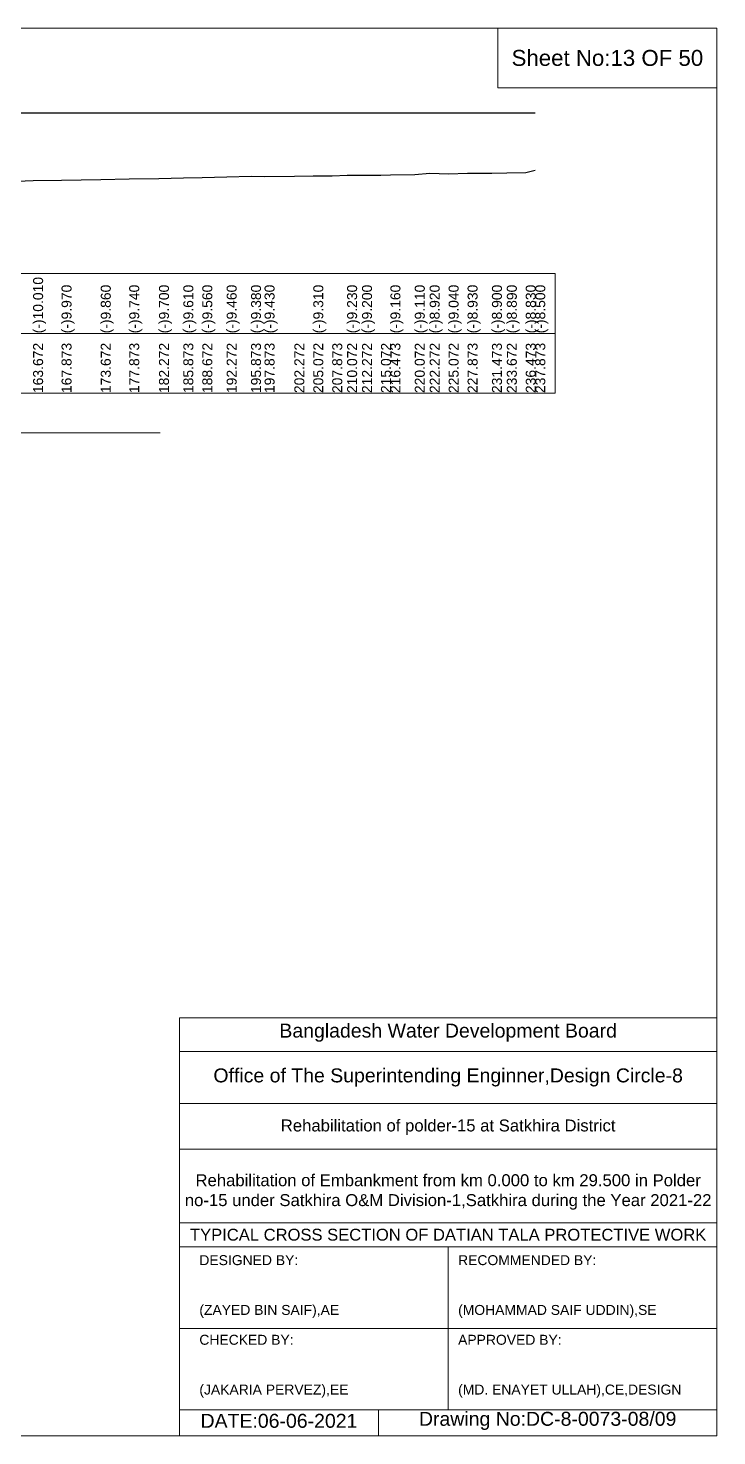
# Model space of a CAD drawing. Header units: inches. Extents: x 89000 to 845000, y -7071 to 31.
# Drawn here: x 286540 to 290000, y -7071 to 0 of the extents above; entities that cross this region are included whole.
import ezdxf

# ---------------------------------------------------------------- set-up
doc = ezdxf.new("R2010")
doc.units = ezdxf.units.IN
doc.header["$LTSCALE"] = 7
doc.header["$MEASUREMENT"] = 0
for name, color, linetype, lineweight in [('Cross section Data Border', 7, 'Continuous', 9), ('Cross Section Labels', 7, 'Continuous', 9), ('Existing_Bed_Level for Xsection', 7, 'Continuous', 25), ('Long Section Labels', 7, 'Continuous', 9)]:
    doc.layers.add(name, color=color, linetype=linetype, lineweight=lineweight)
doc.styles.get("Standard").update_dxf_attribs({"font": 'arial.ttf'})

msp = doc.modelspace()

# ---------------------------------------------------------------- linework, layer by layer
at = {"layer": 'Cross section Data Border'}
msp.add_lwpolyline([(280100, -1233.12), (289187.68335, -1233.12), (289187.68335, -1833.12), (280100, -1833.12)], close=True, dxfattribs=at)
msp.add_lwpolyline([(280100, -1533.12), (289187.68335, -1533.12)], dxfattribs=at)
at = {"layer": 'Cross Section Labels'}
for points in [[(280000, 0), (290000, 0), (290000, -7071), (280000, -7071)], [(288900, 0), (290000, 0), (290000, -300), (288900, -300)]]:
    msp.add_lwpolyline(points, close=True, dxfattribs=at)
for points in [[(282883.84167, -2033.12), (285043.84167, -2033.12), (287203.84167, -2033.12)], [(287300, -7071), (287300, -4971), (290000, -4971)], [(287300, -5141), (290000, -5141)], [(287300, -5401), (290000, -5401)], [(287300, -5631), (290000, -5631)], [(287300, -6001), (290000, -6001)], [(287300, -6121), (290000, -6121)], [(288650, -6121), (288650, -6941)], [(287300, -6531), (290000, -6531)], [(287300, -6941), (290000, -6941)], [(288300, -6941), (288300, -7071)]]:
    msp.add_lwpolyline(points, dxfattribs=at)
at = {"layer": 'Existing_Bed_Level for Xsection'}
for points in [[(281000, -425.12), (289087.68335, -425.12)], [(286442.46051, -770.22), (286564.85489, -765.46), (286707.69526, -764.1), (286904.85489, -760.36), (287047.69298, -756.28), (287197.25741, -754.92), (287319.66716, -751.86), (287414.85488, -750.16), (287537.25728, -746.76), (287659.66653, -744.04), (287727.68912, -745.74), (287877.25715, -744.04), (287972.45925, -741.66), (288067.68747, -741.66), (288142.45915, -738.94), (288217.25704, -737.92), (288312.45905, -737.92), (288360.06945, -736.56), (288482.45895, -734.86), (288557.25694, -728.4), (288652.45886, -732.48), (288747.6846, -728.74), (288870.0685, -727.72), (288944.85486, -727.38), (289040.06821, -725.34), (289087.68335, -714.12)]]:
    msp.add_lwpolyline(points, dxfattribs=at)

# ---------------------------------------------------------------- texts
at = {"layer": 'Cross Section Labels', "attachment_point": 5}
for s, insert, char_height in [('Sheet No:13 OF 50', (289450, -150), 80), ('Bangladesh Water Development Board', (288650, -5046), 70), ('Office of The Superintending Enginner,Design Circle-8', (288650, -5271), 70)]:
    msp.add_mtext(s, dxfattribs=dict(at, insert=insert, char_height=char_height))
at = {"layer": 'Cross Section Labels'}
for s, insert, char_height, width, attachment_point in [('Rehabilitation of polder-15 at Satkhira District', (288650, -5521), 60, 2800, 5), ('Rehabilitation of Embankment from km 0.000 to km 29.500 in Polder no-15 under Satkhira O&M Division-1,Satkhira during the Year 2021-22', (288650, -5846), 60, 2700, 5), ('TYPICAL CROSS SECTION OF DATIAN TALA PROTECTIVE WORK', (288650, -6061), 59.5765532, 2800, 5), ('DESIGNED BY:^J^J^J(ZAYED BIN SAIF),AE', (287400, -6321), 50, 1400, 4), ('RECOMMENDED BY:^J^J^J(MOHAMMAD SAIF UDDIN),SE', (288700, -6321), 50, 1400, 4), ('CHECKED BY:^J^J^J(JAKARIA PERVEZ),EE', (287400, -6721), 50, 1400, 4), ('APPROVED BY:^J^J^J(MD. ENAYET ULLAH),CE,DESIGN', (288700, -6721), 50, 1400, 4), ('DATE:06-06-2021', (287800, -6996), 70, 1400, 5), ('Drawing No:DC-8-0073-08/09', (289150, -6996), 70, 2200, 5)]:
    msp.add_mtext(s, dxfattribs=dict(at, insert=insert, char_height=char_height, width=width, attachment_point=attachment_point))
at = {"layer": 'Long Section Labels', "char_height": 50, "attachment_point": 1, "rotation": 90}
for s, insert in [('(-)10.010', (286564.85489, -1533.12)), ('(-)9.970', (286707.69526, -1533.12)), ('(-)9.860', (286904.85489, -1533.12)), ('(-)9.740', (287047.69298, -1533.12)), ('(-)9.700', (287197.25741, -1533.12)), ('(-)9.610', (287319.66716, -1533.12)), ('(-)9.560', (287414.85488, -1533.12)), ('(-)9.460', (287537.25728, -1533.12)), ('(-)9.380', (287659.66653, -1533.12)), ('(-)9.380', (287659.66653, -1533.12)), ('(-)9.430', (287727.68912, -1533.12)), ('(-)9.310', (287972.45925, -1533.12)), ('(-)9.310', (287972.45925, -1533.12)), ('(-)9.230', (288142.45915, -1533.12)), ('(-)9.200', (288217.25704, -1533.12)), ('(-)9.200', (288217.25704, -1533.12)), ('(-)9.160', (288360.06945, -1533.12)), ('(-)9.110', (288482.45895, -1533.12)), ('(-)8.920', (288557.25694, -1533.12)), ('(-)9.040', (288652.45886, -1533.12)), ('(-)8.930', (288747.6846, -1533.12)), ('(-)8.900', (288870.0685, -1533.12)), ('(-)8.890', (288944.85486, -1533.12)), ('(-)8.830', (289040.06821, -1533.12)), ('(-)8.500', (289087.68335, -1533.12)), ('163.672', (286564.85489, -1833.12)), ('167.873', (286707.69526, -1833.12)), ('173.672', (286904.85489, -1833.12)), ('177.873', (287047.69298, -1833.12)), ('182.272', (287197.25741, -1833.12)), ('185.873', (287319.66716, -1833.12)), ('188.672', (287414.85488, -1833.12)), ('192.272', (287537.25728, -1833.12)), ('195.873', (287659.66653, -1833.12)), ('197.873', (287727.68912, -1833.12)), ('202.272', (287877.25715, -1833.12)), ('205.072', (287972.45925, -1833.12)), ('207.873', (288067.68747, -1833.12)), ('210.072', (288142.45915, -1833.12)), ('212.272', (288217.25704, -1833.12)), ('215.072', (288312.45905, -1833.12)), ('216.473', (288360.06945, -1833.12)), ('220.072', (288482.45895, -1833.12)), ('222.272', (288557.25694, -1833.12)), ('225.072', (288652.45886, -1833.12)), ('227.873', (288747.6846, -1833.12)), ('231.473', (288870.0685, -1833.12)), ('233.672', (288944.85486, -1833.12)), ('236.473', (289040.06821, -1833.12)), ('237.873', (289087.68335, -1833.12))]:
    msp.add_mtext(s, dxfattribs=dict(at, insert=insert))

doc.saveas('drawing.dxf')
